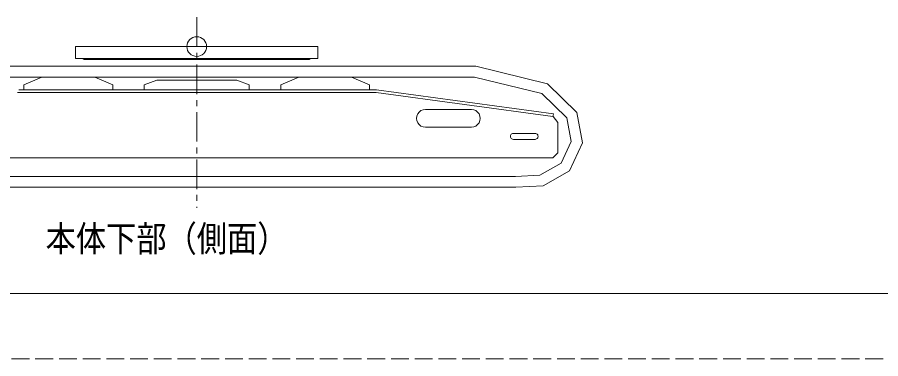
# Model space of a CAD drawing. Units: millimetres on the paper. Extents: x -420 to 420, y -297 to 297.
# Drawn here: x -335.5 to -189.9, y -297 to -239.3 of the extents above; entities that cross this region are included whole.
import ezdxf
from ezdxf.enums import TextEntityAlignment as Align

# ---------------------------------------------------------------- set-up
doc = ezdxf.new("R2010")
doc.units = ezdxf.units.MM
doc.linetypes.add('CHAIN1', pattern=[8, 5, -1, 1, -1])
doc.linetypes.add('DASHED3', pattern=[4, 3, -1])
doc.layers.add('0-0_0', color=7, linetype='Continuous', lineweight=18)
doc.layers.add('0-1_1', color=7, linetype='Continuous', lineweight=18)
doc.styles.add('ＭＳ ゴシック', font='')
doc.styles.get('ＭＳ ゴシック').set_extended_font_data('MS Gothic')

msp = doc.modelspace()

# ---------------------------------------------------------------- linework, layer by layer
at = {"layer": '0-0_0', "linetype": 'CHAIN1'}
msp.add_line((-305.276, -239.341), (-305.276, -271.505), dxfattribs=at)
at = {"layer": '0-0_0'}
for p, q in [((-325.726, -244.337), (-325.726, -246.237)), ((-284.876, -244.287), (-325.676, -244.287)), ((-284.826, -244.337), (-284.826, -246.237)), ((-284.834, -246.287), (-325.719, -246.287)), ((-324.295, -246.379), (-324.368, -246.379)), ((-324.301, -246.379), (-324.301, -246.404)), ((-286.301, -246.454), (-324.26, -246.454)), ((-286.258, -246.379), (-286.185, -246.379)), ((-286.251, -246.379), (-286.251, -246.404)), ((-258.184, -247.617), (-346.921, -247.617)), ((-246.131, -250.578), (-258.184, -247.617)), ((-258.405, -249.451), (-346.747, -249.451)), ((-334.443, -250.745), (-331.406, -249.451)), ((-312.026, -249.958), (-314.11, -250.745)), ((-298.526, -249.958), (-312.026, -249.958)), ((-296.443, -250.745), (-298.526, -249.958)), ((-288.072, -249.451), (-291.11, -250.745)), ((-276.11, -250.745), (-279.147, -249.451)), ((-247.05, -252.24), (-258.405, -249.451)), ((-274.953, -251.578), (-335.276, -251.578)), ((-334.443, -250.745), (-334.443, -251.578)), ((-314.11, -250.745), (-314.11, -251.578)), ((-296.443, -250.745), (-296.443, -251.578)), ((-291.11, -250.745), (-291.11, -251.578)), ((-276.11, -250.745), (-276.11, -251.578)), ((-245.117, -255.63), (-274.964, -251.582)), ((-241.139, -255.417), (-246.131, -250.578)), ((-274.985, -252.044), (-335.526, -252.044)), ((-245.18, -256.092), (-275.026, -252.044)), ((-242.834, -256.327), (-247.05, -252.24)), ((-258.945, -254.911), (-266.695, -254.911)), ((-245.18, -256.092), (-245.086, -255.635)), ((-244.36, -257.094), (-245.177, -256.097)), ((-242.095, -260.304), (-242.834, -256.327)), ((-240.186, -260.545), (-241.139, -255.417)), ((-244.36, -257.094), (-244.36, -262.261)), ((-258.945, -257.911), (-266.695, -257.911)), ((-248.193, -258.961), (-251.859, -258.961)), ((-248.193, -259.961), (-251.859, -259.961)), ((-243.797, -263.974), (-242.095, -260.304)), ((-242.38, -265.276), (-240.186, -260.545)), ((-245.193, -263.094), (-355.86, -263.094)), ((-244.36, -262.261), (-245.193, -263.094)), ((-247.373, -266.013), (-243.797, -263.974)), ((-358.337, -266.204), (-251.486, -266.204)), ((-251.486, -266.204), (-247.373, -266.013)), ((-246.847, -267.824), (-242.38, -265.276)), ((-251.444, -268.037), (-246.847, -267.824)), ((-358.368, -268.037), (-251.444, -268.037))]:
    msp.add_line(p, q, dxfattribs=at)
msp.add_lwpolyline([(-322.48, -249.451), (-319.443, -250.745), (-319.443, -251.578)], dxfattribs=at)
msp.add_circle((-305.276, -244.287), 1.667, dxfattribs=at)
for centre, radius, start, end in [((-325.676, -244.337), 0.05, 90, 180), ((-284.876, -244.337), 0.05, 0, 90), ((-325.676, -246.237), 0.05, 180, 270), ((-324.368, -246.287), 0.0918, 180.00004, 269.99998), ((-324.251, -246.404), 0.05, 180, 270), ((-286.301, -246.404), 0.05, 270, 0), ((-286.185, -246.287), 0.0918, 270.00002, 359.99996), ((-284.876, -246.237), 0.05, 270, 0), ((-266.695, -256.411), 1.5, 89.99999, 270), ((-258.945, -256.411), 1.5, 270, 90.00002), ((-251.859, -259.461), 0.5, 89.99999, 270), ((-248.193, -259.461), 0.5, 270, 90.00002)]:
    msp.add_arc(centre, radius, start, end, dxfattribs=at)
at = {"layer": '0-1_1'}
msp.add_line((-411.5, -286), (411.5, -286), dxfattribs=at)
at = {"layer": '0-1_1', "linetype": 'DASHED3'}
msp.add_line((-420.5, -297), (420.5, -297), dxfattribs=at)

# ---------------------------------------------------------------- texts
at = {"layer": '0-0_0', "style": 'ＭＳ ゴシック', "width": 0.85}
msp.add_text('本体下部（側面）', height=4.399, dxfattribs=at).set_placement((-330.764, -280.238), align=Align.BOTTOM_LEFT)

doc.saveas('drawing.dxf')
